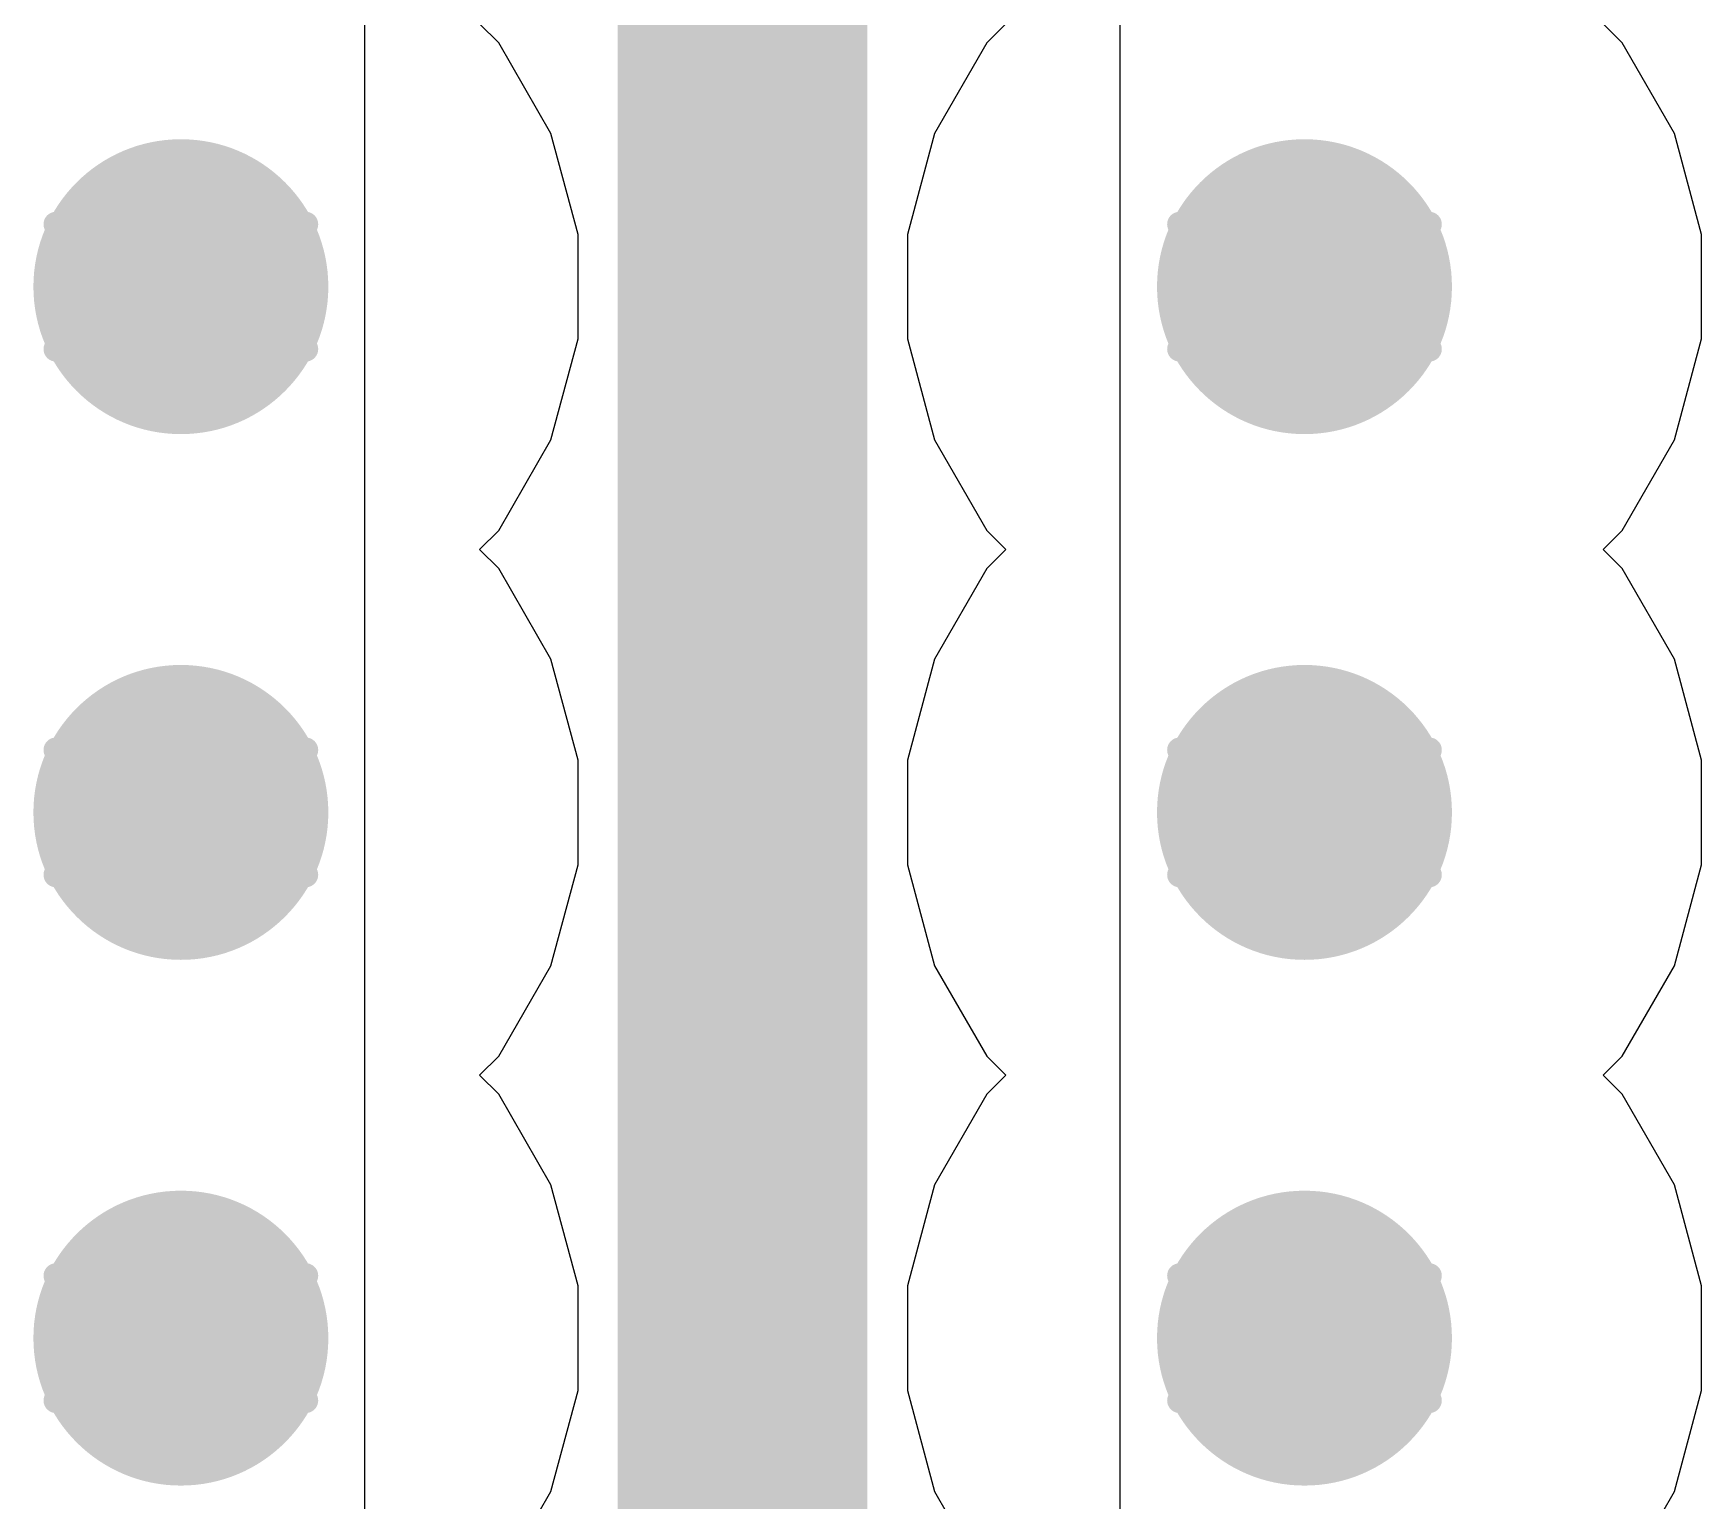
# Model space of a CAD drawing. Header units: inches. Extents: x -3 to 5437, y -3 to 5435.
# Drawn here: x 75.214 to 78.608, y 103.16 to 106.146 of the extents above; entities that cross this region are included whole.
import ezdxf

# ---------------------------------------------------------------- set-up
doc = ezdxf.new("R2010")
doc.units = ezdxf.units.IN
for name, color, linetype in [('Bottom Layer', 5, 'Continuous'), ('Drill Drawing', 1, 'Continuous'), ('GND', 16, 'Continuous'), ('PWR', 76, 'Continuous'), ('Top Layer', 1, 'Continuous'), ('Via Holes', 16, 'Continuous')]:
    doc.layers.add(name, color=color, linetype=linetype)

msp = doc.modelspace()

# ---------------------------------------------------------------- hatches: boundary and pattern name
at = {"layer": 'Bottom Layer'}
h = msp.add_hatch(color=5, dxfattribs=at)
edge = h.paths.add_edge_path()
edge.add_arc((75.5142, 105.6305), 0.3, 0, 360)
h = msp.add_hatch(color=5, dxfattribs=at)
edge = h.paths.add_edge_path()
edge.add_arc((77.8002, 105.6305), 0.3, 0, 360)
h = msp.add_hatch(color=5, dxfattribs=at)
edge = h.paths.add_edge_path()
edge.add_arc((75.5142, 104.5608), 0.3, 0, 360)
h = msp.add_hatch(color=5, dxfattribs=at)
edge = h.paths.add_edge_path()
edge.add_arc((77.8002, 104.5608), 0.3, 0, 360)
h = msp.add_hatch(color=5, dxfattribs=at)
edge = h.paths.add_edge_path()
edge.add_arc((75.5142, 103.4911), 0.3, 0, 360)
h = msp.add_hatch(color=5, dxfattribs=at)
edge = h.paths.add_edge_path()
edge.add_arc((77.8002, 103.4911), 0.3, 0, 360)
at = {"layer": 'GND'}
h = msp.add_hatch(color=16, dxfattribs=at)
edge = h.paths.add_edge_path()
edge.add_arc((75.5142, 105.6305), 0.3, 0, 360)
h = msp.add_hatch(color=16, dxfattribs=at)
edge = h.paths.add_edge_path()
edge.add_arc((77.8002, 105.6305), 0.3, 0, 360)
h = msp.add_hatch(color=16, dxfattribs=at)
edge = h.paths.add_edge_path()
edge.add_arc((75.5142, 104.5608), 0.3, 0, 360)
h = msp.add_hatch(color=16, dxfattribs=at)
edge = h.paths.add_edge_path()
edge.add_arc((77.8002, 104.5608), 0.3, 0, 360)
h = msp.add_hatch(color=16, dxfattribs=at)
edge = h.paths.add_edge_path()
edge.add_arc((75.5142, 103.4911), 0.3, 0, 360)
h = msp.add_hatch(color=16, dxfattribs=at)
edge = h.paths.add_edge_path()
edge.add_arc((77.8002, 103.4911), 0.3, 0, 360)
at = {"layer": 'PWR'}
h = msp.add_hatch(color=76, dxfattribs=at)
edge = h.paths.add_edge_path()
edge.add_arc((75.5142, 105.6305), 0.3, 0, 360)
h = msp.add_hatch(color=76, dxfattribs=at)
edge = h.paths.add_edge_path()
edge.add_arc((77.8002, 105.6305), 0.3, 0, 360)
h = msp.add_hatch(color=76, dxfattribs=at)
edge = h.paths.add_edge_path()
edge.add_arc((75.5142, 104.5608), 0.3, 0, 360)
h = msp.add_hatch(color=76, dxfattribs=at)
edge = h.paths.add_edge_path()
edge.add_arc((77.8002, 104.5608), 0.3, 0, 360)
h = msp.add_hatch(color=76, dxfattribs=at)
edge = h.paths.add_edge_path()
edge.add_arc((75.5142, 103.4911), 0.3, 0, 360)
h = msp.add_hatch(color=76, dxfattribs=at)
edge = h.paths.add_edge_path()
edge.add_arc((77.8002, 103.4911), 0.3, 0, 360)
at = {"layer": 'Top Layer'}
h = msp.add_hatch(color=1, dxfattribs=at)
edge = h.paths.add_edge_path()
edge.add_arc((75.5142, 105.6305), 0.3, 0, 360)
h = msp.add_hatch(color=1, dxfattribs=at)
edge = h.paths.add_edge_path()
edge.add_arc((77.8002, 105.6305), 0.3, 0, 360)
h = msp.add_hatch(color=1, dxfattribs=at)
edge = h.paths.add_edge_path()
edge.add_arc((75.5142, 104.5608), 0.3, 0, 360)
h = msp.add_hatch(color=1, dxfattribs=at)
edge = h.paths.add_edge_path()
edge.add_arc((77.8002, 104.5608), 0.3, 0, 360)
h = msp.add_hatch(color=1, dxfattribs=at)
edge = h.paths.add_edge_path()
edge.add_arc((75.5142, 103.4911), 0.3, 0, 360)
h = msp.add_hatch(color=1, dxfattribs=at)
edge = h.paths.add_edge_path()
edge.add_arc((77.8002, 103.4911), 0.3, 0, 360)
at = {"layer": 'Via Holes'}
h = msp.add_hatch(color=7, dxfattribs=at)
edge = h.paths.add_edge_path()
edge.add_arc((75.5142, 105.6305), 0.15, 0, 360)
h = msp.add_hatch(color=7, dxfattribs=at)
edge = h.paths.add_edge_path()
edge.add_arc((77.8002, 105.6305), 0.15, 0, 360)
h = msp.add_hatch(color=7, dxfattribs=at)
edge = h.paths.add_edge_path()
edge.add_arc((75.5142, 104.5608), 0.15, 0, 360)
h = msp.add_hatch(color=7, dxfattribs=at)
edge = h.paths.add_edge_path()
edge.add_arc((77.8002, 104.5608), 0.15, 0, 360)
h = msp.add_hatch(color=7, dxfattribs=at)
edge = h.paths.add_edge_path()
edge.add_arc((75.5142, 103.4911), 0.15, 0, 360)
h = msp.add_hatch(color=7, dxfattribs=at)
edge = h.paths.add_edge_path()
edge.add_arc((77.8002, 103.4911), 0.15, 0, 360)

# ---------------------------------------------------------------- linework, layer by layer
at = {"layer": 'Drill Drawing'}
for points in [[(75.3872, 105.7575, 0.0508, 0.0508, 0), (75.5142, 105.8845, 0.0508, 0.0508, 0)], [(75.5142, 105.8845, 0.0508, 0.0508, 0), (75.6412, 105.7575, 0.0508, 0.0508, 0)], [(77.6732, 105.7575, 0.0508, 0.0508, 0), (77.8002, 105.8845, 0.0508, 0.0508, 0)], [(77.8002, 105.8845, 0.0508, 0.0508, 0), (77.9272, 105.7575, 0.0508, 0.0508, 0)], [(75.2602, 105.7575, 0.0508, 0.0508, 0), (75.3872, 105.6305, 0.0508, 0.0508, 0)], [(75.2602, 105.7575, 0.0508, 0.0508, 0), (75.3872, 105.7575, 0.0508, 0.0508, 0)], [(75.6412, 105.7575, 0.0508, 0.0508, 0), (75.7682, 105.7575, 0.0508, 0.0508, 0)], [(75.6412, 105.6305, 0.0508, 0.0508, 0), (75.7682, 105.7575, 0.0508, 0.0508, 0)], [(77.5462, 105.7575, 0.0508, 0.0508, 0), (77.6732, 105.6305, 0.0508, 0.0508, 0)], [(77.5462, 105.7575, 0.0508, 0.0508, 0), (77.6732, 105.7575, 0.0508, 0.0508, 0)], [(77.9272, 105.7575, 0.0508, 0.0508, 0), (78.0542, 105.7575, 0.0508, 0.0508, 0)], [(77.9272, 105.6305, 0.0508, 0.0508, 0), (78.0542, 105.7575, 0.0508, 0.0508, 0)], [(75.2602, 105.5035, 0.0508, 0.0508, 0), (75.3872, 105.6305, 0.0508, 0.0508, 0)], [(75.6412, 105.6305, 0.0508, 0.0508, 0), (75.7682, 105.5035, 0.0508, 0.0508, 0)], [(77.5462, 105.5035, 0.0508, 0.0508, 0), (77.6732, 105.6305, 0.0508, 0.0508, 0)], [(77.9272, 105.6305, 0.0508, 0.0508, 0), (78.0542, 105.5035, 0.0508, 0.0508, 0)], [(75.2602, 105.5035, 0.0508, 0.0508, 0), (75.3872, 105.5035, 0.0508, 0.0508, 0)], [(75.3872, 105.5035, 0.0508, 0.0508, 0), (75.5142, 105.3765, 0.0508, 0.0508, 0)], [(75.5142, 105.3765, 0.0508, 0.0508, 0), (75.6412, 105.5035, 0.0508, 0.0508, 0)], [(75.6412, 105.5035, 0.0508, 0.0508, 0), (75.7682, 105.5035, 0.0508, 0.0508, 0)], [(77.5462, 105.5035, 0.0508, 0.0508, 0), (77.6732, 105.5035, 0.0508, 0.0508, 0)], [(77.6732, 105.5035, 0.0508, 0.0508, 0), (77.8002, 105.3765, 0.0508, 0.0508, 0)], [(77.8002, 105.3765, 0.0508, 0.0508, 0), (77.9272, 105.5035, 0.0508, 0.0508, 0)], [(77.9272, 105.5035, 0.0508, 0.0508, 0), (78.0542, 105.5035, 0.0508, 0.0508, 0)], [(75.3872, 104.6878, 0.0508, 0.0508, 0), (75.5142, 104.8148, 0.0508, 0.0508, 0)], [(75.5142, 104.8148, 0.0508, 0.0508, 0), (75.6412, 104.6878, 0.0508, 0.0508, 0)], [(77.6732, 104.6878, 0.0508, 0.0508, 0), (77.8002, 104.8148, 0.0508, 0.0508, 0)], [(77.8002, 104.8148, 0.0508, 0.0508, 0), (77.9272, 104.6878, 0.0508, 0.0508, 0)], [(75.2602, 104.6878, 0.0508, 0.0508, 0), (75.3872, 104.5608, 0.0508, 0.0508, 0)], [(75.2602, 104.6878, 0.0508, 0.0508, 0), (75.3872, 104.6878, 0.0508, 0.0508, 0)], [(75.6412, 104.6878, 0.0508, 0.0508, 0), (75.7682, 104.6878, 0.0508, 0.0508, 0)], [(75.6412, 104.5608, 0.0508, 0.0508, 0), (75.7682, 104.6878, 0.0508, 0.0508, 0)], [(77.5462, 104.6878, 0.0508, 0.0508, 0), (77.6732, 104.5608, 0.0508, 0.0508, 0)], [(77.5462, 104.6878, 0.0508, 0.0508, 0), (77.6732, 104.6878, 0.0508, 0.0508, 0)], [(77.9272, 104.6878, 0.0508, 0.0508, 0), (78.0542, 104.6878, 0.0508, 0.0508, 0)], [(77.9272, 104.5608, 0.0508, 0.0508, 0), (78.0542, 104.6878, 0.0508, 0.0508, 0)], [(75.2602, 104.4338, 0.0508, 0.0508, 0), (75.3872, 104.5608, 0.0508, 0.0508, 0)], [(75.6412, 104.5608, 0.0508, 0.0508, 0), (75.7682, 104.4338, 0.0508, 0.0508, 0)], [(77.5462, 104.4338, 0.0508, 0.0508, 0), (77.6732, 104.5608, 0.0508, 0.0508, 0)], [(77.9272, 104.5608, 0.0508, 0.0508, 0), (78.0542, 104.4338, 0.0508, 0.0508, 0)], [(75.2602, 104.4338, 0.0508, 0.0508, 0), (75.3872, 104.4338, 0.0508, 0.0508, 0)], [(75.3872, 104.4338, 0.0508, 0.0508, 0), (75.5142, 104.3068, 0.0508, 0.0508, 0)], [(75.5142, 104.3068, 0.0508, 0.0508, 0), (75.6412, 104.4338, 0.0508, 0.0508, 0)], [(75.6412, 104.4338, 0.0508, 0.0508, 0), (75.7682, 104.4338, 0.0508, 0.0508, 0)], [(77.5462, 104.4338, 0.0508, 0.0508, 0), (77.6732, 104.4338, 0.0508, 0.0508, 0)], [(77.6732, 104.4338, 0.0508, 0.0508, 0), (77.8002, 104.3068, 0.0508, 0.0508, 0)], [(77.8002, 104.3068, 0.0508, 0.0508, 0), (77.9272, 104.4338, 0.0508, 0.0508, 0)], [(77.9272, 104.4338, 0.0508, 0.0508, 0), (78.0542, 104.4338, 0.0508, 0.0508, 0)], [(75.3872, 103.6181, 0.0508, 0.0508, 0), (75.5142, 103.7451, 0.0508, 0.0508, 0)], [(75.5142, 103.7451, 0.0508, 0.0508, 0), (75.6412, 103.6181, 0.0508, 0.0508, 0)], [(77.6732, 103.6181, 0.0508, 0.0508, 0), (77.8002, 103.7451, 0.0508, 0.0508, 0)], [(77.8002, 103.7451, 0.0508, 0.0508, 0), (77.9272, 103.6181, 0.0508, 0.0508, 0)], [(75.2602, 103.6181, 0.0508, 0.0508, 0), (75.3872, 103.4911, 0.0508, 0.0508, 0)], [(75.2602, 103.6181, 0.0508, 0.0508, 0), (75.3872, 103.6181, 0.0508, 0.0508, 0)], [(75.6412, 103.6181, 0.0508, 0.0508, 0), (75.7682, 103.6181, 0.0508, 0.0508, 0)], [(75.6412, 103.4911, 0.0508, 0.0508, 0), (75.7682, 103.6181, 0.0508, 0.0508, 0)], [(77.5462, 103.6181, 0.0508, 0.0508, 0), (77.6732, 103.4911, 0.0508, 0.0508, 0)], [(77.5462, 103.6181, 0.0508, 0.0508, 0), (77.6732, 103.6181, 0.0508, 0.0508, 0)], [(77.9272, 103.6181, 0.0508, 0.0508, 0), (78.0542, 103.6181, 0.0508, 0.0508, 0)], [(77.9272, 103.4911, 0.0508, 0.0508, 0), (78.0542, 103.6181, 0.0508, 0.0508, 0)], [(75.2602, 103.3641, 0.0508, 0.0508, 0), (75.3872, 103.4911, 0.0508, 0.0508, 0)], [(75.6412, 103.4911, 0.0508, 0.0508, 0), (75.7682, 103.3641, 0.0508, 0.0508, 0)], [(77.5462, 103.3641, 0.0508, 0.0508, 0), (77.6732, 103.4911, 0.0508, 0.0508, 0)], [(77.9272, 103.4911, 0.0508, 0.0508, 0), (78.0542, 103.3641, 0.0508, 0.0508, 0)], [(75.2602, 103.3641, 0.0508, 0.0508, 0), (75.3872, 103.3641, 0.0508, 0.0508, 0)], [(75.3872, 103.3641, 0.0508, 0.0508, 0), (75.5142, 103.2371, 0.0508, 0.0508, 0)], [(75.5142, 103.2371, 0.0508, 0.0508, 0), (75.6412, 103.3641, 0.0508, 0.0508, 0)], [(75.6412, 103.3641, 0.0508, 0.0508, 0), (75.7682, 103.3641, 0.0508, 0.0508, 0)], [(77.5462, 103.3641, 0.0508, 0.0508, 0), (77.6732, 103.3641, 0.0508, 0.0508, 0)], [(77.6732, 103.3641, 0.0508, 0.0508, 0), (77.8002, 103.2371, 0.0508, 0.0508, 0)], [(77.8002, 103.2371, 0.0508, 0.0508, 0), (77.9272, 103.3641, 0.0508, 0.0508, 0)], [(77.9272, 103.3641, 0.0508, 0.0508, 0), (78.0542, 103.3641, 0.0508, 0.0508, 0)]]:
    msp.add_lwpolyline(points, format="xyseb", dxfattribs=at)
for points in [[(75.5015, 105.8845, 0.0254, 0.0254, 1), (75.5269, 105.8845, 0.0254, 0.0254, 1)], [(75.5015, 105.8845, 0.0254, 0.0254, 1), (75.5269, 105.8845, 0.0254, 0.0254, 1)], [(77.7875, 105.8845, 0.0254, 0.0254, 1), (77.8129, 105.8845, 0.0254, 0.0254, 1)], [(77.7875, 105.8845, 0.0254, 0.0254, 1), (77.8129, 105.8845, 0.0254, 0.0254, 1)], [(75.2475, 105.7575, 0.0254, 0.0254, 1), (75.2729, 105.7575, 0.0254, 0.0254, 1)], [(75.2475, 105.7575, 0.0254, 0.0254, 1), (75.2729, 105.7575, 0.0254, 0.0254, 1)], [(75.3745, 105.7575, 0.0254, 0.0254, 1), (75.3999, 105.7575, 0.0254, 0.0254, 1)], [(75.3745, 105.7575, 0.0254, 0.0254, 1), (75.3999, 105.7575, 0.0254, 0.0254, 1)], [(75.6285, 105.7575, 0.0254, 0.0254, 1), (75.6539, 105.7575, 0.0254, 0.0254, 1)], [(75.6285, 105.7575, 0.0254, 0.0254, 1), (75.6539, 105.7575, 0.0254, 0.0254, 1)], [(75.7555, 105.7575, 0.0254, 0.0254, 1), (75.7809, 105.7575, 0.0254, 0.0254, 1)], [(75.7555, 105.7575, 0.0254, 0.0254, 1), (75.7809, 105.7575, 0.0254, 0.0254, 1)], [(77.5335, 105.7575, 0.0254, 0.0254, 1), (77.5589, 105.7575, 0.0254, 0.0254, 1)], [(77.5335, 105.7575, 0.0254, 0.0254, 1), (77.5589, 105.7575, 0.0254, 0.0254, 1)], [(77.6605, 105.7575, 0.0254, 0.0254, 1), (77.6859, 105.7575, 0.0254, 0.0254, 1)], [(77.6605, 105.7575, 0.0254, 0.0254, 1), (77.6859, 105.7575, 0.0254, 0.0254, 1)], [(77.9145, 105.7575, 0.0254, 0.0254, 1), (77.9399, 105.7575, 0.0254, 0.0254, 1)], [(77.9145, 105.7575, 0.0254, 0.0254, 1), (77.9399, 105.7575, 0.0254, 0.0254, 1)], [(78.0415, 105.7575, 0.0254, 0.0254, 1), (78.0669, 105.7575, 0.0254, 0.0254, 1)], [(78.0415, 105.7575, 0.0254, 0.0254, 1), (78.0669, 105.7575, 0.0254, 0.0254, 1)], [(75.3745, 105.6305, 0.0254, 0.0254, 1), (75.3999, 105.6305, 0.0254, 0.0254, 1)], [(75.3745, 105.6305, 0.0254, 0.0254, 1), (75.3999, 105.6305, 0.0254, 0.0254, 1)], [(75.6285, 105.6305, 0.0254, 0.0254, 1), (75.6539, 105.6305, 0.0254, 0.0254, 1)], [(75.6285, 105.6305, 0.0254, 0.0254, 1), (75.6539, 105.6305, 0.0254, 0.0254, 1)], [(77.6605, 105.6305, 0.0254, 0.0254, 1), (77.6859, 105.6305, 0.0254, 0.0254, 1)], [(77.6605, 105.6305, 0.0254, 0.0254, 1), (77.6859, 105.6305, 0.0254, 0.0254, 1)], [(77.9145, 105.6305, 0.0254, 0.0254, 1), (77.9399, 105.6305, 0.0254, 0.0254, 1)], [(77.9145, 105.6305, 0.0254, 0.0254, 1), (77.9399, 105.6305, 0.0254, 0.0254, 1)], [(75.2475, 105.5035, 0.0254, 0.0254, 1), (75.2729, 105.5035, 0.0254, 0.0254, 1)], [(75.2475, 105.5035, 0.0254, 0.0254, 1), (75.2729, 105.5035, 0.0254, 0.0254, 1)], [(75.3745, 105.5035, 0.0254, 0.0254, 1), (75.3999, 105.5035, 0.0254, 0.0254, 1)], [(75.3745, 105.5035, 0.0254, 0.0254, 1), (75.3999, 105.5035, 0.0254, 0.0254, 1)], [(75.6285, 105.5035, 0.0254, 0.0254, 1), (75.6539, 105.5035, 0.0254, 0.0254, 1)], [(75.6285, 105.5035, 0.0254, 0.0254, 1), (75.6539, 105.5035, 0.0254, 0.0254, 1)], [(75.7555, 105.5035, 0.0254, 0.0254, 1), (75.7809, 105.5035, 0.0254, 0.0254, 1)], [(75.7555, 105.5035, 0.0254, 0.0254, 1), (75.7809, 105.5035, 0.0254, 0.0254, 1)], [(77.5335, 105.5035, 0.0254, 0.0254, 1), (77.5589, 105.5035, 0.0254, 0.0254, 1)], [(77.5335, 105.5035, 0.0254, 0.0254, 1), (77.5589, 105.5035, 0.0254, 0.0254, 1)], [(77.6605, 105.5035, 0.0254, 0.0254, 1), (77.6859, 105.5035, 0.0254, 0.0254, 1)], [(77.6605, 105.5035, 0.0254, 0.0254, 1), (77.6859, 105.5035, 0.0254, 0.0254, 1)], [(77.9145, 105.5035, 0.0254, 0.0254, 1), (77.9399, 105.5035, 0.0254, 0.0254, 1)], [(77.9145, 105.5035, 0.0254, 0.0254, 1), (77.9399, 105.5035, 0.0254, 0.0254, 1)], [(78.0415, 105.5035, 0.0254, 0.0254, 1), (78.0669, 105.5035, 0.0254, 0.0254, 1)], [(78.0415, 105.5035, 0.0254, 0.0254, 1), (78.0669, 105.5035, 0.0254, 0.0254, 1)], [(75.5015, 105.3765, 0.0254, 0.0254, 1), (75.5269, 105.3765, 0.0254, 0.0254, 1)], [(75.5015, 105.3765, 0.0254, 0.0254, 1), (75.5269, 105.3765, 0.0254, 0.0254, 1)], [(77.7875, 105.3765, 0.0254, 0.0254, 1), (77.8129, 105.3765, 0.0254, 0.0254, 1)], [(77.7875, 105.3765, 0.0254, 0.0254, 1), (77.8129, 105.3765, 0.0254, 0.0254, 1)], [(75.5015, 104.8148, 0.0254, 0.0254, 1), (75.5269, 104.8148, 0.0254, 0.0254, 1)], [(75.5015, 104.8148, 0.0254, 0.0254, 1), (75.5269, 104.8148, 0.0254, 0.0254, 1)], [(77.7875, 104.8148, 0.0254, 0.0254, 1), (77.8129, 104.8148, 0.0254, 0.0254, 1)], [(77.7875, 104.8148, 0.0254, 0.0254, 1), (77.8129, 104.8148, 0.0254, 0.0254, 1)], [(75.2475, 104.6878, 0.0254, 0.0254, 1), (75.2729, 104.6878, 0.0254, 0.0254, 1)], [(75.2475, 104.6878, 0.0254, 0.0254, 1), (75.2729, 104.6878, 0.0254, 0.0254, 1)], [(75.3745, 104.6878, 0.0254, 0.0254, 1), (75.3999, 104.6878, 0.0254, 0.0254, 1)], [(75.3745, 104.6878, 0.0254, 0.0254, 1), (75.3999, 104.6878, 0.0254, 0.0254, 1)], [(75.6285, 104.6878, 0.0254, 0.0254, 1), (75.6539, 104.6878, 0.0254, 0.0254, 1)], [(75.6285, 104.6878, 0.0254, 0.0254, 1), (75.6539, 104.6878, 0.0254, 0.0254, 1)], [(75.7555, 104.6878, 0.0254, 0.0254, 1), (75.7809, 104.6878, 0.0254, 0.0254, 1)], [(75.7555, 104.6878, 0.0254, 0.0254, 1), (75.7809, 104.6878, 0.0254, 0.0254, 1)], [(77.5335, 104.6878, 0.0254, 0.0254, 1), (77.5589, 104.6878, 0.0254, 0.0254, 1)], [(77.5335, 104.6878, 0.0254, 0.0254, 1), (77.5589, 104.6878, 0.0254, 0.0254, 1)], [(77.6605, 104.6878, 0.0254, 0.0254, 1), (77.6859, 104.6878, 0.0254, 0.0254, 1)], [(77.6605, 104.6878, 0.0254, 0.0254, 1), (77.6859, 104.6878, 0.0254, 0.0254, 1)], [(77.9145, 104.6878, 0.0254, 0.0254, 1), (77.9399, 104.6878, 0.0254, 0.0254, 1)], [(77.9145, 104.6878, 0.0254, 0.0254, 1), (77.9399, 104.6878, 0.0254, 0.0254, 1)], [(78.0415, 104.6878, 0.0254, 0.0254, 1), (78.0669, 104.6878, 0.0254, 0.0254, 1)], [(78.0415, 104.6878, 0.0254, 0.0254, 1), (78.0669, 104.6878, 0.0254, 0.0254, 1)], [(75.3745, 104.5608, 0.0254, 0.0254, 1), (75.3999, 104.5608, 0.0254, 0.0254, 1)], [(75.3745, 104.5608, 0.0254, 0.0254, 1), (75.3999, 104.5608, 0.0254, 0.0254, 1)], [(75.6285, 104.5608, 0.0254, 0.0254, 1), (75.6539, 104.5608, 0.0254, 0.0254, 1)], [(75.6285, 104.5608, 0.0254, 0.0254, 1), (75.6539, 104.5608, 0.0254, 0.0254, 1)], [(77.6605, 104.5608, 0.0254, 0.0254, 1), (77.6859, 104.5608, 0.0254, 0.0254, 1)], [(77.6605, 104.5608, 0.0254, 0.0254, 1), (77.6859, 104.5608, 0.0254, 0.0254, 1)], [(77.9145, 104.5608, 0.0254, 0.0254, 1), (77.9399, 104.5608, 0.0254, 0.0254, 1)], [(77.9145, 104.5608, 0.0254, 0.0254, 1), (77.9399, 104.5608, 0.0254, 0.0254, 1)], [(75.2475, 104.4338, 0.0254, 0.0254, 1), (75.2729, 104.4338, 0.0254, 0.0254, 1)], [(75.2475, 104.4338, 0.0254, 0.0254, 1), (75.2729, 104.4338, 0.0254, 0.0254, 1)], [(75.3745, 104.4338, 0.0254, 0.0254, 1), (75.3999, 104.4338, 0.0254, 0.0254, 1)], [(75.3745, 104.4338, 0.0254, 0.0254, 1), (75.3999, 104.4338, 0.0254, 0.0254, 1)], [(75.6285, 104.4338, 0.0254, 0.0254, 1), (75.6539, 104.4338, 0.0254, 0.0254, 1)], [(75.6285, 104.4338, 0.0254, 0.0254, 1), (75.6539, 104.4338, 0.0254, 0.0254, 1)], [(75.7555, 104.4338, 0.0254, 0.0254, 1), (75.7809, 104.4338, 0.0254, 0.0254, 1)], [(75.7555, 104.4338, 0.0254, 0.0254, 1), (75.7809, 104.4338, 0.0254, 0.0254, 1)], [(77.5335, 104.4338, 0.0254, 0.0254, 1), (77.5589, 104.4338, 0.0254, 0.0254, 1)], [(77.5335, 104.4338, 0.0254, 0.0254, 1), (77.5589, 104.4338, 0.0254, 0.0254, 1)], [(77.6605, 104.4338, 0.0254, 0.0254, 1), (77.6859, 104.4338, 0.0254, 0.0254, 1)], [(77.6605, 104.4338, 0.0254, 0.0254, 1), (77.6859, 104.4338, 0.0254, 0.0254, 1)], [(77.9145, 104.4338, 0.0254, 0.0254, 1), (77.9399, 104.4338, 0.0254, 0.0254, 1)], [(77.9145, 104.4338, 0.0254, 0.0254, 1), (77.9399, 104.4338, 0.0254, 0.0254, 1)], [(78.0415, 104.4338, 0.0254, 0.0254, 1), (78.0669, 104.4338, 0.0254, 0.0254, 1)], [(78.0415, 104.4338, 0.0254, 0.0254, 1), (78.0669, 104.4338, 0.0254, 0.0254, 1)], [(75.5015, 104.3068, 0.0254, 0.0254, 1), (75.5269, 104.3068, 0.0254, 0.0254, 1)], [(75.5015, 104.3068, 0.0254, 0.0254, 1), (75.5269, 104.3068, 0.0254, 0.0254, 1)], [(77.7875, 104.3068, 0.0254, 0.0254, 1), (77.8129, 104.3068, 0.0254, 0.0254, 1)], [(77.7875, 104.3068, 0.0254, 0.0254, 1), (77.8129, 104.3068, 0.0254, 0.0254, 1)], [(75.5015, 103.7451, 0.0254, 0.0254, 1), (75.5269, 103.7451, 0.0254, 0.0254, 1)], [(75.5015, 103.7451, 0.0254, 0.0254, 1), (75.5269, 103.7451, 0.0254, 0.0254, 1)], [(77.7875, 103.7451, 0.0254, 0.0254, 1), (77.8129, 103.7451, 0.0254, 0.0254, 1)], [(77.7875, 103.7451, 0.0254, 0.0254, 1), (77.8129, 103.7451, 0.0254, 0.0254, 1)], [(75.2475, 103.6181, 0.0254, 0.0254, 1), (75.2729, 103.6181, 0.0254, 0.0254, 1)], [(75.2475, 103.6181, 0.0254, 0.0254, 1), (75.2729, 103.6181, 0.0254, 0.0254, 1)], [(75.3745, 103.6181, 0.0254, 0.0254, 1), (75.3999, 103.6181, 0.0254, 0.0254, 1)], [(75.3745, 103.6181, 0.0254, 0.0254, 1), (75.3999, 103.6181, 0.0254, 0.0254, 1)], [(75.6285, 103.6181, 0.0254, 0.0254, 1), (75.6539, 103.6181, 0.0254, 0.0254, 1)], [(75.6285, 103.6181, 0.0254, 0.0254, 1), (75.6539, 103.6181, 0.0254, 0.0254, 1)], [(75.7555, 103.6181, 0.0254, 0.0254, 1), (75.7809, 103.6181, 0.0254, 0.0254, 1)], [(75.7555, 103.6181, 0.0254, 0.0254, 1), (75.7809, 103.6181, 0.0254, 0.0254, 1)], [(77.5335, 103.6181, 0.0254, 0.0254, 1), (77.5589, 103.6181, 0.0254, 0.0254, 1)], [(77.5335, 103.6181, 0.0254, 0.0254, 1), (77.5589, 103.6181, 0.0254, 0.0254, 1)], [(77.6605, 103.6181, 0.0254, 0.0254, 1), (77.6859, 103.6181, 0.0254, 0.0254, 1)], [(77.6605, 103.6181, 0.0254, 0.0254, 1), (77.6859, 103.6181, 0.0254, 0.0254, 1)], [(77.9145, 103.6181, 0.0254, 0.0254, 1), (77.9399, 103.6181, 0.0254, 0.0254, 1)], [(77.9145, 103.6181, 0.0254, 0.0254, 1), (77.9399, 103.6181, 0.0254, 0.0254, 1)], [(78.0415, 103.6181, 0.0254, 0.0254, 1), (78.0669, 103.6181, 0.0254, 0.0254, 1)], [(78.0415, 103.6181, 0.0254, 0.0254, 1), (78.0669, 103.6181, 0.0254, 0.0254, 1)], [(75.3745, 103.4911, 0.0254, 0.0254, 1), (75.3999, 103.4911, 0.0254, 0.0254, 1)], [(75.3745, 103.4911, 0.0254, 0.0254, 1), (75.3999, 103.4911, 0.0254, 0.0254, 1)], [(75.6285, 103.4911, 0.0254, 0.0254, 1), (75.6539, 103.4911, 0.0254, 0.0254, 1)], [(75.6285, 103.4911, 0.0254, 0.0254, 1), (75.6539, 103.4911, 0.0254, 0.0254, 1)], [(77.6605, 103.4911, 0.0254, 0.0254, 1), (77.6859, 103.4911, 0.0254, 0.0254, 1)], [(77.6605, 103.4911, 0.0254, 0.0254, 1), (77.6859, 103.4911, 0.0254, 0.0254, 1)], [(77.9145, 103.4911, 0.0254, 0.0254, 1), (77.9399, 103.4911, 0.0254, 0.0254, 1)], [(77.9145, 103.4911, 0.0254, 0.0254, 1), (77.9399, 103.4911, 0.0254, 0.0254, 1)], [(75.2475, 103.3641, 0.0254, 0.0254, 1), (75.2729, 103.3641, 0.0254, 0.0254, 1)], [(75.2475, 103.3641, 0.0254, 0.0254, 1), (75.2729, 103.3641, 0.0254, 0.0254, 1)], [(75.3745, 103.3641, 0.0254, 0.0254, 1), (75.3999, 103.3641, 0.0254, 0.0254, 1)], [(75.3745, 103.3641, 0.0254, 0.0254, 1), (75.3999, 103.3641, 0.0254, 0.0254, 1)], [(75.6285, 103.3641, 0.0254, 0.0254, 1), (75.6539, 103.3641, 0.0254, 0.0254, 1)], [(75.6285, 103.3641, 0.0254, 0.0254, 1), (75.6539, 103.3641, 0.0254, 0.0254, 1)], [(75.7555, 103.3641, 0.0254, 0.0254, 1), (75.7809, 103.3641, 0.0254, 0.0254, 1)], [(75.7555, 103.3641, 0.0254, 0.0254, 1), (75.7809, 103.3641, 0.0254, 0.0254, 1)], [(77.5335, 103.3641, 0.0254, 0.0254, 1), (77.5589, 103.3641, 0.0254, 0.0254, 1)], [(77.5335, 103.3641, 0.0254, 0.0254, 1), (77.5589, 103.3641, 0.0254, 0.0254, 1)], [(77.6605, 103.3641, 0.0254, 0.0254, 1), (77.6859, 103.3641, 0.0254, 0.0254, 1)], [(77.6605, 103.3641, 0.0254, 0.0254, 1), (77.6859, 103.3641, 0.0254, 0.0254, 1)], [(77.9145, 103.3641, 0.0254, 0.0254, 1), (77.9399, 103.3641, 0.0254, 0.0254, 1)], [(77.9145, 103.3641, 0.0254, 0.0254, 1), (77.9399, 103.3641, 0.0254, 0.0254, 1)], [(78.0415, 103.3641, 0.0254, 0.0254, 1), (78.0669, 103.3641, 0.0254, 0.0254, 1)], [(78.0415, 103.3641, 0.0254, 0.0254, 1), (78.0669, 103.3641, 0.0254, 0.0254, 1)], [(75.5015, 103.2371, 0.0254, 0.0254, 1), (75.5269, 103.2371, 0.0254, 0.0254, 1)], [(75.5015, 103.2371, 0.0254, 0.0254, 1), (75.5269, 103.2371, 0.0254, 0.0254, 1)], [(77.7875, 103.2371, 0.0254, 0.0254, 1), (77.8129, 103.2371, 0.0254, 0.0254, 1)], [(77.7875, 103.2371, 0.0254, 0.0254, 1), (77.8129, 103.2371, 0.0254, 0.0254, 1)]]:
    msp.add_lwpolyline(points, format="xyseb", close=True, dxfattribs=at)
at = {"layer": 'PWR'}
for p, q in [((76.1608, 106.1266), (76.122, 106.1653)), ((77.1924, 106.1653), (77.1536, 106.1266)), ((78.4468, 106.1266), (78.408, 106.1653)), ((76.2671, 105.9423), (76.1608, 106.1266)), ((77.1536, 106.1266), (77.0473, 105.9423)), ((78.5531, 105.9423), (78.4468, 106.1266)), ((76.3222, 105.7368), (76.2671, 105.9423)), ((77.0473, 105.9423), (76.9922, 105.7368)), ((78.6082, 105.7368), (78.5531, 105.9423)), ((76.3222, 105.5241), (76.3222, 105.7368)), ((76.9922, 105.7368), (76.9922, 105.5241)), ((78.6082, 105.5241), (78.6082, 105.7368)), ((76.2671, 105.3186), (76.3222, 105.5241)), ((76.9922, 105.5241), (77.0473, 105.3186)), ((78.5531, 105.3186), (78.6082, 105.5241)), ((76.1608, 105.1343), (76.2671, 105.3186)), ((77.0473, 105.3186), (77.1536, 105.1343)), ((78.4468, 105.1343), (78.5531, 105.3186)), ((76.122, 105.0956), (76.1608, 105.1343)), ((77.1536, 105.1343), (77.1924, 105.0956)), ((78.408, 105.0956), (78.4468, 105.1343)), ((76.1608, 105.0569), (76.122, 105.0956)), ((77.1924, 105.0956), (77.1536, 105.0569)), ((78.4468, 105.0569), (78.408, 105.0956)), ((76.2671, 104.8727), (76.1608, 105.0569)), ((77.1536, 105.0569), (77.0473, 104.8727)), ((78.5531, 104.8727), (78.4468, 105.0569)), ((76.3222, 104.6672), (76.2671, 104.8727)), ((77.0473, 104.8727), (76.9922, 104.6672)), ((78.6082, 104.6672), (78.5531, 104.8727)), ((76.3222, 104.4544), (76.3222, 104.6672)), ((76.9922, 104.6672), (76.9922, 104.4544)), ((78.6082, 104.4544), (78.6082, 104.6672)), ((76.2671, 104.2489), (76.3222, 104.4544)), ((76.9922, 104.4544), (77.0473, 104.2489)), ((78.5531, 104.2489), (78.6082, 104.4544)), ((76.1608, 104.0647), (76.2671, 104.2489)), ((77.0473, 104.2489), (77.1536, 104.0647)), ((78.4468, 104.0647), (78.5531, 104.2489)), ((76.122, 104.0259), (76.1608, 104.0647)), ((77.1536, 104.0647), (77.1924, 104.0259)), ((78.408, 104.0259), (78.4468, 104.0647)), ((76.1608, 103.9872), (76.122, 104.0259)), ((77.1924, 104.0259), (77.1536, 103.9872)), ((78.4468, 103.9872), (78.408, 104.0259)), ((76.2671, 103.803), (76.1608, 103.9872)), ((77.1536, 103.9872), (77.0473, 103.803)), ((78.5531, 103.803), (78.4468, 103.9872)), ((76.3222, 103.5975), (76.2671, 103.803)), ((77.0473, 103.803), (76.9922, 103.5975)), ((78.6082, 103.5975), (78.5531, 103.803)), ((76.3222, 103.3847), (76.3222, 103.5975)), ((76.9922, 103.5975), (76.9922, 103.3847)), ((78.6082, 103.3847), (78.6082, 103.5975)), ((76.2671, 103.1792), (76.3222, 103.3847)), ((76.9922, 103.3847), (77.0473, 103.1792)), ((78.5531, 103.1792), (78.6082, 103.3847)), ((76.1608, 102.995), (76.2671, 103.1792)), ((77.0473, 103.1792), (77.1536, 102.995)), ((78.4468, 102.995), (78.5531, 103.1792))]:
    msp.add_line(p, q, dxfattribs=at)
at = {"layer": 'Top Layer'}
for p, q in [((75.8881, 115.397), (75.8881, 98.514)), ((77.4252, 98.5049), (77.4252, 115.397))]:
    msp.add_line(p, q, dxfattribs=at)
msp.add_lwpolyline([(76.6567, 98.5049, 0.508, 0.508, 0), (76.6567, 117.5269, 0.508, 0.508, 0)], format="xyseb", dxfattribs=at)

doc.saveas('drawing.dxf')
